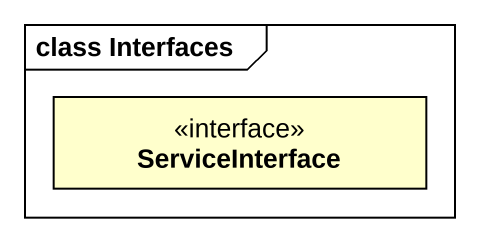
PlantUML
@startuml
mainframe class Interfaces
hide circle
hide empty members
interface ServiceInterface
@enduml
